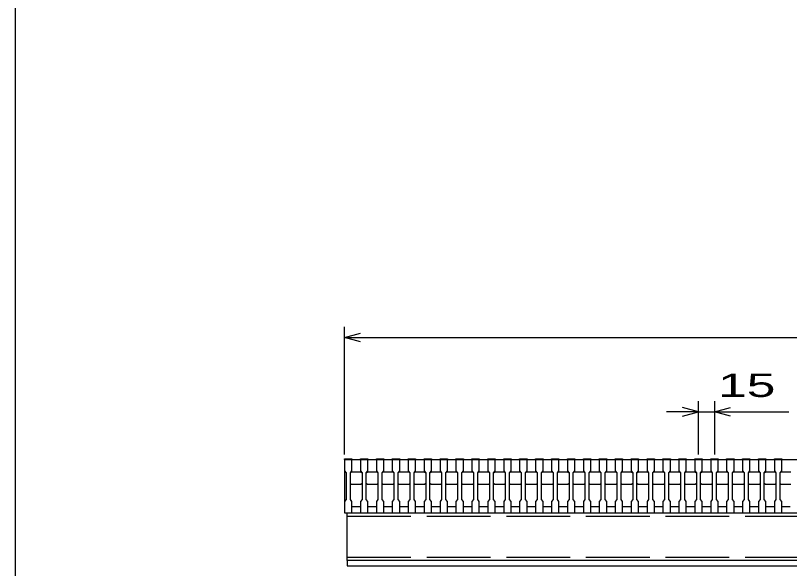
# Model space of a CAD drawing. Units: millimetres, scale not verified. Extents: x -1820 to 1736, y -1282 to 1048.
# Drawn here: x -1724 to -995, y -690 to -169 of the extents above; entities that cross this region are included whole.
import ezdxf
from ezdxf.enums import TextEntityAlignment as Align

# ---------------------------------------------------------------- set-up
doc = ezdxf.new("R2010")
doc.units = ezdxf.units.MM
doc.header["$LTSCALE"] = 10
doc.linetypes.add('DASHED', pattern=[7.5, 6, -1.5])
for name, color, linetype, lineweight in [('0_2', 150, 'Continuous', 25), ('16', 3, 'Continuous', 25), ('22', 4, 'Continuous', 25)]:
    doc.layers.add(name, color=color, linetype=linetype, lineweight=lineweight)
doc.styles.add('ベクトル', font='')
doc.styles.get('ベクトル').set_extended_font_data('ベクトル')

msp = doc.modelspace()

# ---------------------------------------------------------------- linework, layer by layer
at = {"layer": '0_2'}
msp.add_line((-1724, -1151.5), (-1724, 1048.5), dxfattribs=at)
at = {"layer": '16'}
for p, q in [((-1414, -587.5), (-1414, -586.8)), ((-1414, -586.8), (-1407, -586.8)), ((-1414, -587.5), (-1414, -598)), ((-1407, -587.5), (-1414, -587.5)), ((-1414, -587.5), (-1414, -631.5)), ((-1414, -587.5), (-419, -587.5)), ((-1407, -586.8), (-1407, -587.5)), ((-1407, -598), (-1407, -587.5)), ((-1399, -587.5), (-1399, -586.8)), ((-1399, -586.8), (-1392, -586.8)), ((-1399, -587.5), (-1399, -598)), ((-1392, -587.5), (-1399, -587.5)), ((-1392, -586.8), (-1392, -587.5)), ((-1392, -598), (-1392, -587.5)), ((-1384, -587.5), (-1384, -586.8)), ((-1384, -586.8), (-1377, -586.8)), ((-1384, -587.5), (-1384, -598)), ((-1377, -587.5), (-1384, -587.5)), ((-1377, -586.8), (-1377, -587.5)), ((-1377, -598), (-1377, -587.5)), ((-1369, -587.5), (-1369, -586.8)), ((-1369, -586.8), (-1362, -586.8)), ((-1369, -587.5), (-1369, -598)), ((-1362, -587.5), (-1369, -587.5)), ((-1362, -586.8), (-1362, -587.5)), ((-1362, -598), (-1362, -587.5)), ((-1354, -587.5), (-1354, -586.8)), ((-1354, -586.8), (-1347, -586.8)), ((-1354, -587.5), (-1354, -598)), ((-1347, -587.5), (-1354, -587.5)), ((-1347, -586.8), (-1347, -587.5)), ((-1347, -598), (-1347, -587.5)), ((-1339, -587.5), (-1339, -586.8)), ((-1339, -586.8), (-1332, -586.8)), ((-1339, -587.5), (-1339, -598)), ((-1332, -587.5), (-1339, -587.5)), ((-1332, -586.8), (-1332, -587.5)), ((-1332, -598), (-1332, -587.5)), ((-1324, -587.5), (-1324, -586.8)), ((-1324, -586.8), (-1317, -586.8)), ((-1324, -587.5), (-1324, -598)), ((-1317, -587.5), (-1324, -587.5)), ((-1317, -586.8), (-1317, -587.5)), ((-1317, -598), (-1317, -587.5)), ((-1309, -587.5), (-1309, -586.8)), ((-1309, -586.8), (-1302, -586.8)), ((-1309, -587.5), (-1309, -598)), ((-1302, -587.5), (-1309, -587.5)), ((-1302, -586.8), (-1302, -587.5)), ((-1302, -598), (-1302, -587.5)), ((-1294, -587.5), (-1294, -586.8)), ((-1294, -586.8), (-1287, -586.8)), ((-1294, -587.5), (-1294, -598)), ((-1287, -587.5), (-1294, -587.5)), ((-1287, -586.8), (-1287, -587.5)), ((-1287, -598), (-1287, -587.5)), ((-1279, -587.5), (-1279, -586.8)), ((-1279, -586.8), (-1272, -586.8)), ((-1279, -587.5), (-1279, -598)), ((-1272, -587.5), (-1279, -587.5)), ((-1272, -586.8), (-1272, -587.5)), ((-1272, -598), (-1272, -587.5)), ((-1264, -587.5), (-1264, -586.8)), ((-1264, -586.8), (-1257, -586.8)), ((-1264, -587.5), (-1264, -598)), ((-1257, -587.5), (-1264, -587.5)), ((-1257, -586.8), (-1257, -587.5)), ((-1257, -598), (-1257, -587.5)), ((-1249, -587.5), (-1249, -586.8)), ((-1249, -586.8), (-1242, -586.8)), ((-1249, -587.5), (-1249, -598)), ((-1242, -587.5), (-1249, -587.5)), ((-1242, -586.8), (-1242, -587.5)), ((-1242, -598), (-1242, -587.5)), ((-1234, -587.5), (-1234, -586.8)), ((-1234, -586.8), (-1227, -586.8)), ((-1234, -587.5), (-1234, -598)), ((-1227, -587.5), (-1234, -587.5)), ((-1227, -586.8), (-1227, -587.5)), ((-1227, -598), (-1227, -587.5)), ((-1219, -587.5), (-1219, -586.8)), ((-1219, -586.8), (-1212, -586.8)), ((-1219, -587.5), (-1219, -598)), ((-1212, -587.5), (-1219, -587.5)), ((-1212, -586.8), (-1212, -587.5)), ((-1212, -598), (-1212, -587.5)), ((-1204, -587.5), (-1204, -586.8)), ((-1204, -586.8), (-1197, -586.8)), ((-1204, -587.5), (-1204, -598)), ((-1197, -587.5), (-1204, -587.5)), ((-1197, -586.8), (-1197, -587.5)), ((-1197, -598), (-1197, -587.5)), ((-1189, -587.5), (-1189, -586.8)), ((-1189, -586.8), (-1182, -586.8)), ((-1189, -587.5), (-1189, -598)), ((-1182, -587.5), (-1189, -587.5)), ((-1182, -586.8), (-1182, -587.5)), ((-1182, -598), (-1182, -587.5)), ((-1174, -587.5), (-1174, -586.8)), ((-1174, -586.8), (-1167, -586.8)), ((-1174, -587.5), (-1174, -598)), ((-1167, -587.5), (-1174, -587.5)), ((-1167, -586.8), (-1167, -587.5)), ((-1167, -598), (-1167, -587.5)), ((-1159, -587.5), (-1159, -586.8)), ((-1159, -586.8), (-1152, -586.8)), ((-1159, -587.5), (-1159, -598)), ((-1152, -587.5), (-1159, -587.5)), ((-1152, -586.8), (-1152, -587.5)), ((-1152, -598), (-1152, -587.5)), ((-1144, -587.5), (-1144, -586.8)), ((-1144, -586.8), (-1137, -586.8)), ((-1144, -587.5), (-1144, -598)), ((-1137, -587.5), (-1144, -587.5)), ((-1137, -586.8), (-1137, -587.5)), ((-1137, -598), (-1137, -587.5)), ((-1129, -587.5), (-1129, -586.8)), ((-1129, -586.8), (-1122, -586.8)), ((-1129, -587.5), (-1129, -598)), ((-1122, -587.5), (-1129, -587.5)), ((-1122, -586.8), (-1122, -587.5)), ((-1122, -598), (-1122, -587.5)), ((-1114, -587.5), (-1114, -586.8)), ((-1114, -586.8), (-1107, -586.8)), ((-1114, -587.5), (-1114, -598)), ((-1107, -587.5), (-1114, -587.5)), ((-1107, -586.8), (-1107, -587.5)), ((-1107, -598), (-1107, -587.5)), ((-1099, -587.5), (-1099, -586.8)), ((-1099, -586.8), (-1092, -586.8)), ((-1099, -587.5), (-1099, -598)), ((-1092, -587.5), (-1099, -587.5)), ((-1092, -586.8), (-1092, -587.5)), ((-1092, -598), (-1092, -587.5)), ((-1084, -587.5), (-1084, -586.8)), ((-1084, -586.8), (-1077, -586.8)), ((-1084, -587.5), (-1084, -598)), ((-1077, -587.5), (-1084, -587.5)), ((-1077, -586.8), (-1077, -587.5)), ((-1077, -598), (-1077, -587.5)), ((-1069, -587.5), (-1069, -586.8)), ((-1069, -586.8), (-1062, -586.8)), ((-1069, -587.5), (-1069, -598)), ((-1062, -587.5), (-1069, -587.5)), ((-1062, -586.8), (-1062, -587.5)), ((-1062, -598), (-1062, -587.5)), ((-1054, -587.5), (-1054, -586.8)), ((-1054, -586.8), (-1047, -586.8)), ((-1054, -587.5), (-1054, -598)), ((-1047, -587.5), (-1054, -587.5)), ((-1047, -586.8), (-1047, -587.5)), ((-1047, -598), (-1047, -587.5)), ((-1039, -587.5), (-1039, -586.8)), ((-1039, -586.8), (-1032, -586.8)), ((-1039, -587.5), (-1039, -598)), ((-1032, -587.5), (-1039, -587.5)), ((-1032, -586.8), (-1032, -587.5)), ((-1032, -598), (-1032, -587.5)), ((-1024, -587.5), (-1024, -586.8)), ((-1024, -586.8), (-1017, -586.8)), ((-1024, -587.5), (-1024, -598)), ((-1017, -587.5), (-1024, -587.5)), ((-1017, -586.8), (-1017, -587.5)), ((-1017, -598), (-1017, -587.5)), ((-1009, -587.5), (-1009, -586.8)), ((-1009, -586.8), (-1002, -586.8)), ((-1009, -587.5), (-1009, -598)), ((-1002, -587.5), (-1009, -587.5)), ((-1002, -586.8), (-1002, -587.5)), ((-1002, -598), (-1002, -587.5)), ((-1414, -598), (-1412.5, -600)), ((-1412.5, -600), (-1412.5, -625)), ((-1408.5, -600), (-1407, -598)), ((-1408.5, -600), (-1407.5, -599)), ((-1408.5, -625), (-1408.5, -600)), ((-1407.5, -599), (-1398.5, -599)), ((-1399, -598), (-1397.5, -600)), ((-1398.5, -599), (-1397.5, -600)), ((-1397.5, -600), (-1397.5, -625)), ((-1393.5, -600), (-1392, -598)), ((-1393.5, -600), (-1392.5, -599)), ((-1393.5, -625), (-1393.5, -600)), ((-1392.5, -599), (-1383.5, -599)), ((-1384, -598), (-1382.5, -600)), ((-1383.5, -599), (-1382.5, -600)), ((-1382.5, -600), (-1382.5, -625)), ((-1378.5, -600), (-1377, -598)), ((-1378.5, -600), (-1377.5, -599)), ((-1378.5, -625), (-1378.5, -600)), ((-1377.5, -599), (-1368.5, -599)), ((-1369, -598), (-1367.5, -600)), ((-1368.5, -599), (-1367.5, -600)), ((-1367.5, -600), (-1367.5, -625)), ((-1363.5, -600), (-1362, -598)), ((-1363.5, -600), (-1362.5, -599)), ((-1363.5, -625), (-1363.5, -600)), ((-1362.5, -599), (-1353.5, -599)), ((-1354, -598), (-1352.5, -600)), ((-1353.5, -599), (-1352.5, -600)), ((-1352.5, -600), (-1352.5, -625)), ((-1348.5, -600), (-1347, -598)), ((-1348.5, -600), (-1347.5, -599)), ((-1348.5, -625), (-1348.5, -600)), ((-1347.5, -599), (-1338.5, -599)), ((-1339, -598), (-1337.5, -600)), ((-1338.5, -599), (-1337.5, -600)), ((-1337.5, -600), (-1337.5, -625)), ((-1333.5, -600), (-1332, -598)), ((-1333.5, -600), (-1332.5, -599)), ((-1333.5, -625), (-1333.5, -600)), ((-1332.5, -599), (-1323.5, -599)), ((-1324, -598), (-1322.5, -600)), ((-1323.5, -599), (-1322.5, -600)), ((-1322.5, -600), (-1322.5, -625)), ((-1318.5, -600), (-1317, -598)), ((-1318.5, -600), (-1317.5, -599)), ((-1318.5, -625), (-1318.5, -600)), ((-1317.5, -599), (-1308.5, -599)), ((-1309, -598), (-1307.5, -600)), ((-1308.5, -599), (-1307.5, -600)), ((-1307.5, -600), (-1307.5, -625)), ((-1303.5, -600), (-1302, -598)), ((-1303.5, -600), (-1302.5, -599)), ((-1303.5, -625), (-1303.5, -600)), ((-1302.5, -599), (-1293.5, -599)), ((-1294, -598), (-1292.5, -600)), ((-1293.5, -599), (-1292.5, -600)), ((-1292.5, -600), (-1292.5, -625)), ((-1288.5, -600), (-1287, -598)), ((-1288.5, -600), (-1287.5, -599)), ((-1288.5, -625), (-1288.5, -600)), ((-1287.5, -599), (-1278.5, -599)), ((-1279, -598), (-1277.5, -600)), ((-1278.5, -599), (-1277.5, -600)), ((-1277.5, -600), (-1277.5, -625)), ((-1273.5, -600), (-1272, -598)), ((-1273.5, -600), (-1272.5, -599)), ((-1273.5, -625), (-1273.5, -600)), ((-1272.5, -599), (-1263.5, -599)), ((-1264, -598), (-1262.5, -600)), ((-1263.5, -599), (-1262.5, -600)), ((-1262.5, -600), (-1262.5, -625)), ((-1258.5, -600), (-1257, -598)), ((-1258.5, -600), (-1257.5, -599)), ((-1258.5, -625), (-1258.5, -600)), ((-1257.5, -599), (-1248.5, -599)), ((-1249, -598), (-1247.5, -600)), ((-1248.5, -599), (-1247.5, -600)), ((-1247.5, -600), (-1247.5, -625)), ((-1243.5, -600), (-1242, -598)), ((-1243.5, -600), (-1242.5, -599)), ((-1243.5, -625), (-1243.5, -600)), ((-1242.5, -599), (-1233.5, -599)), ((-1234, -598), (-1232.5, -600)), ((-1233.5, -599), (-1232.5, -600)), ((-1232.5, -600), (-1232.5, -625)), ((-1228.5, -600), (-1227, -598)), ((-1228.5, -600), (-1227.5, -599)), ((-1228.5, -625), (-1228.5, -600)), ((-1227.5, -599), (-1218.5, -599)), ((-1219, -598), (-1217.5, -600)), ((-1218.5, -599), (-1217.5, -600)), ((-1217.5, -600), (-1217.5, -625)), ((-1213.5, -600), (-1212, -598)), ((-1213.5, -600), (-1212.5, -599)), ((-1213.5, -625), (-1213.5, -600)), ((-1212.5, -599), (-1203.5, -599)), ((-1204, -598), (-1202.5, -600)), ((-1203.5, -599), (-1202.5, -600)), ((-1202.5, -600), (-1202.5, -625)), ((-1198.5, -600), (-1197, -598)), ((-1198.5, -600), (-1197.5, -599)), ((-1198.5, -625), (-1198.5, -600)), ((-1197.5, -599), (-1188.5, -599)), ((-1189, -598), (-1187.5, -600)), ((-1188.5, -599), (-1187.5, -600)), ((-1187.5, -600), (-1187.5, -625)), ((-1183.5, -600), (-1182, -598)), ((-1183.5, -600), (-1182.5, -599)), ((-1183.5, -625), (-1183.5, -600)), ((-1182.5, -599), (-1173.5, -599)), ((-1174, -598), (-1172.5, -600)), ((-1173.5, -599), (-1172.5, -600)), ((-1172.5, -600), (-1172.5, -625)), ((-1168.5, -600), (-1167, -598)), ((-1168.5, -600), (-1167.5, -599)), ((-1168.5, -625), (-1168.5, -600)), ((-1167.5, -599), (-1158.5, -599)), ((-1159, -598), (-1157.5, -600)), ((-1158.5, -599), (-1157.5, -600)), ((-1157.5, -600), (-1157.5, -625)), ((-1153.5, -600), (-1152, -598)), ((-1153.5, -600), (-1152.5, -599)), ((-1153.5, -625), (-1153.5, -600)), ((-1152.5, -599), (-1143.5, -599)), ((-1144, -598), (-1142.5, -600)), ((-1143.5, -599), (-1142.5, -600)), ((-1142.5, -600), (-1142.5, -625)), ((-1138.5, -600), (-1137, -598)), ((-1138.5, -600), (-1137.5, -599)), ((-1138.5, -625), (-1138.5, -600)), ((-1137.5, -599), (-1128.5, -599)), ((-1129, -598), (-1127.5, -600)), ((-1128.5, -599), (-1127.5, -600)), ((-1127.5, -600), (-1127.5, -625)), ((-1123.5, -600), (-1122, -598)), ((-1123.5, -600), (-1122.5, -599)), ((-1123.5, -625), (-1123.5, -600)), ((-1122.5, -599), (-1113.5, -599)), ((-1114, -598), (-1112.5, -600)), ((-1113.5, -599), (-1112.5, -600)), ((-1112.5, -600), (-1112.5, -625)), ((-1108.5, -600), (-1107, -598)), ((-1108.5, -600), (-1107.5, -599)), ((-1108.5, -625), (-1108.5, -600)), ((-1107.5, -599), (-1098.5, -599)), ((-1099, -598), (-1097.5, -600)), ((-1098.5, -599), (-1097.5, -600)), ((-1097.5, -600), (-1097.5, -625)), ((-1093.5, -600), (-1092, -598)), ((-1093.5, -600), (-1092.5, -599)), ((-1093.5, -625), (-1093.5, -600)), ((-1092.5, -599), (-1083.5, -599)), ((-1084, -598), (-1082.5, -600)), ((-1083.5, -599), (-1082.5, -600)), ((-1082.5, -600), (-1082.5, -625)), ((-1078.5, -600), (-1077, -598)), ((-1078.5, -600), (-1077.5, -599)), ((-1078.5, -625), (-1078.5, -600)), ((-1077.5, -599), (-1068.5, -599)), ((-1069, -598), (-1067.5, -600)), ((-1068.5, -599), (-1067.5, -600)), ((-1067.5, -600), (-1067.5, -625)), ((-1063.5, -600), (-1062, -598)), ((-1063.5, -600), (-1062.5, -599)), ((-1063.5, -625), (-1063.5, -600)), ((-1062.5, -599), (-1053.5, -599)), ((-1054, -598), (-1052.5, -600)), ((-1053.5, -599), (-1052.5, -600)), ((-1052.5, -600), (-1052.5, -625)), ((-1048.5, -600), (-1047, -598)), ((-1048.5, -600), (-1047.5, -599)), ((-1048.5, -625), (-1048.5, -600)), ((-1047.5, -599), (-1038.5, -599)), ((-1039, -598), (-1037.5, -600)), ((-1038.5, -599), (-1037.5, -600)), ((-1037.5, -600), (-1037.5, -625)), ((-1033.5, -600), (-1032, -598)), ((-1033.5, -600), (-1032.5, -599)), ((-1033.5, -625), (-1033.5, -600)), ((-1032.5, -599), (-1023.5, -599)), ((-1024, -598), (-1022.5, -600)), ((-1023.5, -599), (-1022.5, -600)), ((-1022.5, -600), (-1022.5, -625)), ((-1018.5, -600), (-1017, -598)), ((-1018.5, -600), (-1017.5, -599)), ((-1018.5, -625), (-1018.5, -600)), ((-1017.5, -599), (-1008.5, -599)), ((-1009, -598), (-1007.5, -600)), ((-1008.5, -599), (-1007.5, -600)), ((-1007.5, -600), (-1007.5, -625)), ((-1003.5, -600), (-1002, -598)), ((-1003.5, -600), (-1002.5, -599)), ((-1003.5, -625), (-1003.5, -600)), ((-1002.5, -599), (-993.5, -599)), ((-1407.5, -611), (-1408.5, -610)), ((-1398.5, -611), (-1407.5, -611)), ((-1397.5, -610), (-1398.5, -611)), ((-1392.5, -611), (-1393.5, -610)), ((-1383.5, -611), (-1392.5, -611)), ((-1382.5, -610), (-1383.5, -611)), ((-1377.5, -611), (-1378.5, -610)), ((-1368.5, -611), (-1377.5, -611)), ((-1367.5, -610), (-1368.5, -611)), ((-1362.5, -611), (-1363.5, -610)), ((-1353.5, -611), (-1362.5, -611)), ((-1352.5, -610), (-1353.5, -611)), ((-1347.5, -611), (-1348.5, -610)), ((-1338.5, -611), (-1347.5, -611)), ((-1337.5, -610), (-1338.5, -611)), ((-1332.5, -611), (-1333.5, -610)), ((-1323.5, -611), (-1332.5, -611)), ((-1322.5, -610), (-1323.5, -611)), ((-1317.5, -611), (-1318.5, -610)), ((-1308.5, -611), (-1317.5, -611)), ((-1307.5, -610), (-1308.5, -611)), ((-1302.5, -611), (-1303.5, -610)), ((-1293.5, -611), (-1302.5, -611)), ((-1292.5, -610), (-1293.5, -611)), ((-1287.5, -611), (-1288.5, -610)), ((-1278.5, -611), (-1287.5, -611)), ((-1277.5, -610), (-1278.5, -611)), ((-1272.5, -611), (-1273.5, -610)), ((-1263.5, -611), (-1272.5, -611)), ((-1262.5, -610), (-1263.5, -611)), ((-1257.5, -611), (-1258.5, -610)), ((-1248.5, -611), (-1257.5, -611)), ((-1247.5, -610), (-1248.5, -611)), ((-1242.5, -611), (-1243.5, -610)), ((-1233.5, -611), (-1242.5, -611)), ((-1232.5, -610), (-1233.5, -611)), ((-1227.5, -611), (-1228.5, -610)), ((-1218.5, -611), (-1227.5, -611)), ((-1217.5, -610), (-1218.5, -611)), ((-1212.5, -611), (-1213.5, -610)), ((-1203.5, -611), (-1212.5, -611)), ((-1202.5, -610), (-1203.5, -611)), ((-1197.5, -611), (-1198.5, -610)), ((-1188.5, -611), (-1197.5, -611)), ((-1187.5, -610), (-1188.5, -611)), ((-1182.5, -611), (-1183.5, -610)), ((-1173.5, -611), (-1182.5, -611)), ((-1172.5, -610), (-1173.5, -611)), ((-1167.5, -611), (-1168.5, -610)), ((-1158.5, -611), (-1167.5, -611)), ((-1157.5, -610), (-1158.5, -611)), ((-1152.5, -611), (-1153.5, -610)), ((-1143.5, -611), (-1152.5, -611)), ((-1142.5, -610), (-1143.5, -611)), ((-1137.5, -611), (-1138.5, -610)), ((-1128.5, -611), (-1137.5, -611)), ((-1127.5, -610), (-1128.5, -611)), ((-1122.5, -611), (-1123.5, -610)), ((-1113.5, -611), (-1122.5, -611)), ((-1112.5, -610), (-1113.5, -611)), ((-1107.5, -611), (-1108.5, -610)), ((-1098.5, -611), (-1107.5, -611)), ((-1097.5, -610), (-1098.5, -611)), ((-1092.5, -611), (-1093.5, -610)), ((-1083.5, -611), (-1092.5, -611)), ((-1082.5, -610), (-1083.5, -611)), ((-1077.5, -611), (-1078.5, -610)), ((-1068.5, -611), (-1077.5, -611)), ((-1067.5, -610), (-1068.5, -611)), ((-1062.5, -611), (-1063.5, -610)), ((-1053.5, -611), (-1062.5, -611)), ((-1052.5, -610), (-1053.5, -611)), ((-1047.5, -611), (-1048.5, -610)), ((-1038.5, -611), (-1047.5, -611)), ((-1037.5, -610), (-1038.5, -611)), ((-1032.5, -611), (-1033.5, -610)), ((-1023.5, -611), (-1032.5, -611)), ((-1022.5, -610), (-1023.5, -611)), ((-1017.5, -611), (-1018.5, -610)), ((-1008.5, -611), (-1017.5, -611)), ((-1007.5, -610), (-1008.5, -611)), ((-1002.5, -611), (-1003.5, -610)), ((-993.5, -611), (-1002.5, -611)), ((-1412.5, -625), (-1414, -627)), ((-1414, -627), (-1414, -637.5)), ((-1407, -627), (-1408.5, -625)), ((-1407, -637.5), (-1407, -627)), ((-1397.5, -625), (-1399, -627)), ((-1399, -627), (-1399, -637.5)), ((-1392, -627), (-1393.5, -625)), ((-1392, -637.5), (-1392, -627)), ((-1382.5, -625), (-1384, -627)), ((-1384, -627), (-1384, -637.5)), ((-1377, -627), (-1378.5, -625)), ((-1377, -637.5), (-1377, -627)), ((-1367.5, -625), (-1369, -627)), ((-1369, -627), (-1369, -637.5)), ((-1362, -627), (-1363.5, -625)), ((-1362, -637.5), (-1362, -627)), ((-1352.5, -625), (-1354, -627)), ((-1354, -627), (-1354, -637.5)), ((-1347, -627), (-1348.5, -625)), ((-1347, -637.5), (-1347, -627)), ((-1337.5, -625), (-1339, -627)), ((-1339, -627), (-1339, -637.5)), ((-1332, -627), (-1333.5, -625)), ((-1332, -637.5), (-1332, -627)), ((-1322.5, -625), (-1324, -627)), ((-1324, -627), (-1324, -637.5)), ((-1317, -627), (-1318.5, -625)), ((-1317, -637.5), (-1317, -627)), ((-1307.5, -625), (-1309, -627)), ((-1309, -627), (-1309, -637.5)), ((-1302, -627), (-1303.5, -625)), ((-1302, -637.5), (-1302, -627)), ((-1292.5, -625), (-1294, -627)), ((-1294, -627), (-1294, -637.5)), ((-1287, -627), (-1288.5, -625)), ((-1287, -637.5), (-1287, -627)), ((-1277.5, -625), (-1279, -627)), ((-1279, -627), (-1279, -637.5)), ((-1272, -627), (-1273.5, -625)), ((-1272, -637.5), (-1272, -627)), ((-1262.5, -625), (-1264, -627)), ((-1264, -627), (-1264, -637.5)), ((-1257, -627), (-1258.5, -625)), ((-1257, -637.5), (-1257, -627)), ((-1247.5, -625), (-1249, -627)), ((-1249, -627), (-1249, -637.5)), ((-1242, -627), (-1243.5, -625)), ((-1242, -637.5), (-1242, -627)), ((-1232.5, -625), (-1234, -627)), ((-1234, -627), (-1234, -637.5)), ((-1227, -627), (-1228.5, -625)), ((-1227, -637.5), (-1227, -627)), ((-1217.5, -625), (-1219, -627)), ((-1219, -627), (-1219, -637.5)), ((-1212, -627), (-1213.5, -625)), ((-1212, -637.5), (-1212, -627)), ((-1202.5, -625), (-1204, -627)), ((-1204, -627), (-1204, -637.5)), ((-1197, -627), (-1198.5, -625)), ((-1197, -637.5), (-1197, -627)), ((-1187.5, -625), (-1189, -627)), ((-1189, -627), (-1189, -637.5)), ((-1182, -627), (-1183.5, -625)), ((-1182, -637.5), (-1182, -627)), ((-1172.5, -625), (-1174, -627)), ((-1174, -627), (-1174, -637.5)), ((-1167, -627), (-1168.5, -625)), ((-1167, -637.5), (-1167, -627)), ((-1157.5, -625), (-1159, -627)), ((-1159, -627), (-1159, -637.5)), ((-1152, -627), (-1153.5, -625)), ((-1152, -637.5), (-1152, -627)), ((-1142.5, -625), (-1144, -627)), ((-1144, -627), (-1144, -637.5)), ((-1137, -627), (-1138.5, -625)), ((-1137, -637.5), (-1137, -627)), ((-1127.5, -625), (-1129, -627)), ((-1129, -627), (-1129, -637.5)), ((-1122, -627), (-1123.5, -625)), ((-1122, -637.5), (-1122, -627)), ((-1112.5, -625), (-1114, -627)), ((-1114, -627), (-1114, -637.5)), ((-1107, -627), (-1108.5, -625)), ((-1107, -637.5), (-1107, -627)), ((-1097.5, -625), (-1099, -627)), ((-1099, -627), (-1099, -637.5)), ((-1092, -627), (-1093.5, -625)), ((-1092, -637.5), (-1092, -627)), ((-1082.5, -625), (-1084, -627)), ((-1084, -627), (-1084, -637.5)), ((-1077, -627), (-1078.5, -625)), ((-1077, -637.5), (-1077, -627)), ((-1067.5, -625), (-1069, -627)), ((-1069, -627), (-1069, -637.5)), ((-1062, -627), (-1063.5, -625)), ((-1062, -637.5), (-1062, -627)), ((-1052.5, -625), (-1054, -627)), ((-1054, -627), (-1054, -637.5)), ((-1047, -627), (-1048.5, -625)), ((-1047, -637.5), (-1047, -627)), ((-1037.5, -625), (-1039, -627)), ((-1039, -627), (-1039, -637.5)), ((-1032, -627), (-1033.5, -625)), ((-1032, -637.5), (-1032, -627)), ((-1022.5, -625), (-1024, -627)), ((-1024, -627), (-1024, -637.5)), ((-1017, -627), (-1018.5, -625)), ((-1017, -637.5), (-1017, -627)), ((-1007.5, -625), (-1009, -627)), ((-1009, -627), (-1009, -637.5)), ((-1002, -627), (-1003.5, -625)), ((-1002, -637.5), (-1002, -627)), ((-1407, -631.5), (-1399, -631.5)), ((-1392, -631.5), (-1384, -631.5)), ((-1377, -631.5), (-1369, -631.5)), ((-1362, -631.5), (-1354, -631.5)), ((-1347, -631.5), (-1339, -631.5)), ((-1332, -631.5), (-1324, -631.5)), ((-1317, -631.5), (-1309, -631.5)), ((-1302, -631.5), (-1294, -631.5)), ((-1287, -631.5), (-1279, -631.5)), ((-1272, -631.5), (-1264, -631.5)), ((-1257, -631.5), (-1249, -631.5)), ((-1242, -631.5), (-1234, -631.5)), ((-1227, -631.5), (-1219, -631.5)), ((-1212, -631.5), (-1204, -631.5)), ((-1197, -631.5), (-1189, -631.5)), ((-1182, -631.5), (-1174, -631.5)), ((-1167, -631.5), (-1159, -631.5)), ((-1152, -631.5), (-1144, -631.5)), ((-1137, -631.5), (-1129, -631.5)), ((-1122, -631.5), (-1114, -631.5)), ((-1107, -631.5), (-1099, -631.5)), ((-1092, -631.5), (-1084, -631.5)), ((-1077, -631.5), (-1069, -631.5)), ((-1062, -631.5), (-1054, -631.5)), ((-1047, -631.5), (-1039, -631.5)), ((-1032, -631.5), (-1024, -631.5)), ((-1017, -631.5), (-1009, -631.5)), ((-1002, -631.5), (-994, -631.5)), ((-1414, -637.5), (-1407, -637.5)), ((-1411.5, -637.5), (-421.5, -637.5)), ((-1411.5, -682.5), (-1411.5, -637.5)), ((-1399, -637.5), (-1392, -637.5)), ((-1384, -637.5), (-1377, -637.5)), ((-1369, -637.5), (-1362, -637.5)), ((-1354, -637.5), (-1347, -637.5)), ((-1339, -637.5), (-1332, -637.5)), ((-1324, -637.5), (-1317, -637.5)), ((-1309, -637.5), (-1302, -637.5)), ((-1294, -637.5), (-1287, -637.5)), ((-1279, -637.5), (-1272, -637.5)), ((-1264, -637.5), (-1257, -637.5)), ((-1249, -637.5), (-1242, -637.5)), ((-1234, -637.5), (-1227, -637.5)), ((-1219, -637.5), (-1212, -637.5)), ((-1204, -637.5), (-1197, -637.5)), ((-1189, -637.5), (-1182, -637.5)), ((-1174, -637.5), (-1167, -637.5)), ((-1159, -637.5), (-1152, -637.5)), ((-1144, -637.5), (-1137, -637.5)), ((-1129, -637.5), (-1122, -637.5)), ((-1114, -637.5), (-1107, -637.5)), ((-1099, -637.5), (-1092, -637.5)), ((-1084, -637.5), (-1077, -637.5)), ((-1069, -637.5), (-1062, -637.5)), ((-1054, -637.5), (-1047, -637.5)), ((-1039, -637.5), (-1032, -637.5)), ((-1024, -637.5), (-1017, -637.5)), ((-1009, -637.5), (-1002, -637.5)), ((-421.5, -682.5), (-1411.5, -682.5)), ((-1411.5, -682.5), (-1411.5, -687.5)), ((-421.5, -682.5), (-1411.5, -682.5)), ((-1411.5, -687.5), (-421.5, -687.5))]:
    msp.add_line(p, q, dxfattribs=at)
at = {"layer": '16', "linetype": 'DASHED'}
for p, q in [((-1411.5, -640.7), (-421.5, -640.7)), ((-1411.5, -679.3), (-421.5, -679.3))]:
    msp.add_line(p, q, dxfattribs=at)
at = {"layer": '22'}
for p, q in [((-1414, -582.5), (-1414, -462.5)), ((-1414, -472.5), (-1399, -468.5)), ((-1399, -476.5), (-1414, -472.5)), ((-1414, -472.5), (-419, -472.5)), ((-1080.5, -542.5), (-1095.5, -538.5)), ((-1080.5, -582.5), (-1080.5, -532.5)), ((-1065.5, -532.5), (-1065.5, -582.5)), ((-1065.5, -542.5), (-1050.5, -538.5)), ((-1080.5, -542.5), (-1110.5, -542.5)), ((-1095.5, -546.5), (-1080.5, -542.5)), ((-1080.5, -542.5), (-1065.5, -542.5)), ((-1050.5, -546.5), (-1065.5, -542.5)), ((-1065.5, -542.5), (-995.5, -542.5))]:
    msp.add_line(p, q, dxfattribs=at)

# ---------------------------------------------------------------- texts
at = {"layer": '22', "color": 2, "style": 'ベクトル', "width": 1.65}
msp.add_text(' 15 ', height=21.99, dxfattribs=at).set_placement((-1075.5, -517.5), align=Align.MIDDLE_LEFT)

doc.saveas('drawing.dxf')
